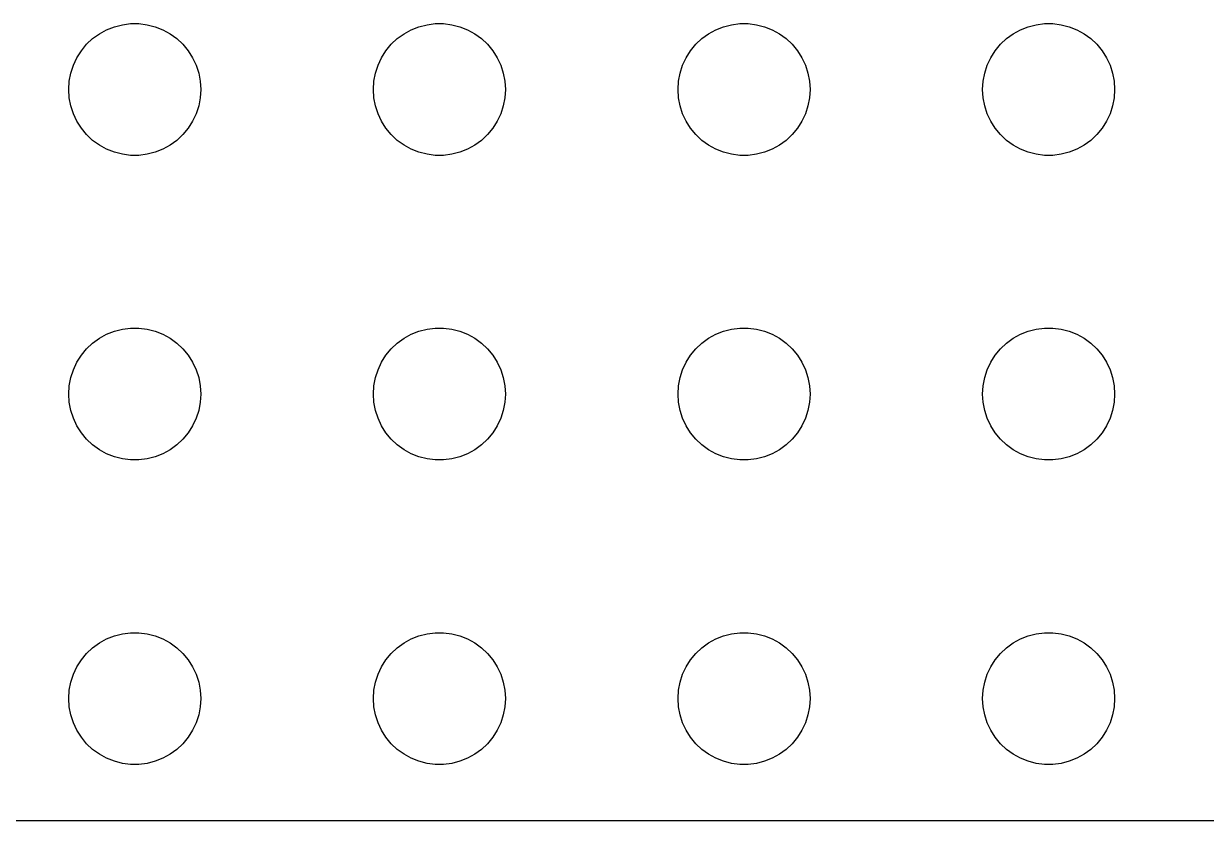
# Model space of a CAD drawing. Header units: metres. Extents: x 9 to 231, y 9 to 231.
# Drawn here: x 114.5 to 172.8, y 9 to 48.2 of the extents above; entities that cross this region are included whole.
import ezdxf

# ---------------------------------------------------------------- set-up
doc = ezdxf.new("R2010")
doc.units = ezdxf.units.M

msp = doc.modelspace()

# ---------------------------------------------------------------- linework, layer by layer
for p, q in [((118.259, 47.7441), (118.616, 47.9407)), ((118.616, 47.9407), (118.996, 48.0909)), ((118.996, 48.0909), (119.391, 48.1924)), ((119.391, 48.1924), (119.796, 48.2436)), ((119.796, 48.2436), (120.204, 48.2436)), ((120.204, 48.2436), (120.609, 48.1924)), ((120.609, 48.1924), (121.004, 48.0909)), ((121.004, 48.0909), (121.384, 47.9407)), ((121.384, 47.9407), (121.741, 47.7441)), ((133.259, 47.7441), (133.616, 47.9407)), ((133.616, 47.9407), (133.996, 48.0909)), ((133.996, 48.0909), (134.391, 48.1924)), ((134.391, 48.1924), (134.796, 48.2436)), ((134.796, 48.2436), (135.204, 48.2436)), ((135.204, 48.2436), (135.609, 48.1924)), ((135.609, 48.1924), (136.004, 48.0909)), ((136.004, 48.0909), (136.384, 47.9407)), ((136.384, 47.9407), (136.741, 47.7441)), ((148.259, 47.7441), (148.616, 47.9407)), ((148.616, 47.9407), (148.996, 48.0909)), ((148.996, 48.0909), (149.391, 48.1924)), ((149.391, 48.1924), (149.796, 48.2436)), ((149.796, 48.2436), (150.204, 48.2436)), ((150.204, 48.2436), (150.609, 48.1924)), ((150.609, 48.1924), (151.004, 48.0909)), ((151.004, 48.0909), (151.384, 47.9407)), ((151.384, 47.9407), (151.741, 47.7441)), ((163.259, 47.7441), (163.616, 47.9407)), ((163.616, 47.9407), (163.996, 48.0909)), ((163.996, 48.0909), (164.391, 48.1924)), ((164.391, 48.1924), (164.796, 48.2436)), ((164.796, 48.2436), (165.204, 48.2436)), ((165.204, 48.2436), (165.609, 48.1924)), ((165.609, 48.1924), (166.004, 48.0909)), ((166.004, 48.0909), (166.384, 47.9407)), ((166.384, 47.9407), (166.741, 47.7441)), ((117.371, 46.9103), (117.631, 47.2248)), ((117.631, 47.2248), (117.928, 47.5042)), ((117.928, 47.5042), (118.259, 47.7441)), ((121.741, 47.7441), (122.072, 47.5042)), ((122.072, 47.5042), (122.369, 47.2248)), ((122.369, 47.2248), (122.629, 46.9103)), ((132.371, 46.9103), (132.631, 47.2248)), ((132.631, 47.2248), (132.928, 47.5042)), ((132.928, 47.5042), (133.259, 47.7441)), ((136.741, 47.7441), (137.072, 47.5042)), ((137.072, 47.5042), (137.369, 47.2248)), ((137.369, 47.2248), (137.629, 46.9103)), ((147.371, 46.9103), (147.631, 47.2248)), ((147.631, 47.2248), (147.928, 47.5042)), ((147.928, 47.5042), (148.259, 47.7441)), ((151.741, 47.7441), (152.072, 47.5042)), ((152.072, 47.5042), (152.369, 47.2248)), ((152.369, 47.2248), (152.629, 46.9103)), ((162.371, 46.9103), (162.631, 47.2248)), ((162.631, 47.2248), (162.928, 47.5042)), ((162.928, 47.5042), (163.259, 47.7441)), ((166.741, 47.7441), (167.072, 47.5042)), ((167.072, 47.5042), (167.369, 47.2248)), ((167.369, 47.2248), (167.629, 46.9103)), ((117.152, 46.5657), (117.371, 46.9103)), ((122.629, 46.9103), (122.848, 46.5657)), ((132.152, 46.5657), (132.371, 46.9103)), ((137.629, 46.9103), (137.848, 46.5657)), ((147.152, 46.5657), (147.371, 46.9103)), ((152.629, 46.9103), (152.848, 46.5657)), ((162.152, 46.5657), (162.371, 46.9103)), ((167.629, 46.9103), (167.848, 46.5657)), ((116.852, 45.8082), (116.978, 46.1964)), ((116.978, 46.1964), (117.152, 46.5657)), ((122.848, 46.5657), (123.022, 46.1964)), ((123.022, 46.1964), (123.148, 45.8082)), ((131.852, 45.8082), (131.978, 46.1964)), ((131.978, 46.1964), (132.152, 46.5657)), ((137.848, 46.5657), (138.022, 46.1964)), ((138.022, 46.1964), (138.148, 45.8082)), ((146.852, 45.8082), (146.978, 46.1964)), ((146.978, 46.1964), (147.152, 46.5657)), ((152.848, 46.5657), (153.022, 46.1964)), ((153.022, 46.1964), (153.148, 45.8082)), ((161.852, 45.8082), (161.978, 46.1964)), ((161.978, 46.1964), (162.152, 46.5657)), ((167.848, 46.5657), (168.022, 46.1964)), ((168.022, 46.1964), (168.148, 45.8082)), ((116.776, 45.4073), (116.852, 45.8082)), ((123.148, 45.8082), (123.224, 45.4073)), ((131.776, 45.4073), (131.852, 45.8082)), ((138.148, 45.8082), (138.224, 45.4073)), ((146.776, 45.4073), (146.852, 45.8082)), ((153.148, 45.8082), (153.224, 45.4073)), ((161.776, 45.4073), (161.852, 45.8082)), ((168.148, 45.8082), (168.224, 45.4073)), ((116.75, 45), (116.776, 45.4073)), ((116.776, 44.5927), (116.75, 45)), ((123.224, 45.4073), (123.25, 45)), ((123.25, 45), (123.224, 44.5927)), ((131.75, 45), (131.776, 45.4073)), ((131.776, 44.5927), (131.75, 45)), ((138.224, 45.4073), (138.25, 45)), ((138.25, 45), (138.224, 44.5927)), ((146.75, 45), (146.776, 45.4073)), ((146.776, 44.5927), (146.75, 45)), ((153.224, 45.4073), (153.25, 45)), ((153.25, 45), (153.224, 44.5927)), ((161.75, 45), (161.776, 45.4073)), ((161.776, 44.5927), (161.75, 45)), ((168.224, 45.4073), (168.25, 45)), ((168.25, 45), (168.224, 44.5927)), ((116.852, 44.1918), (116.776, 44.5927)), ((123.224, 44.5927), (123.148, 44.1918)), ((131.852, 44.1918), (131.776, 44.5927)), ((138.224, 44.5927), (138.148, 44.1918)), ((146.852, 44.1918), (146.776, 44.5927)), ((153.224, 44.5927), (153.148, 44.1918)), ((161.852, 44.1918), (161.776, 44.5927)), ((168.224, 44.5927), (168.148, 44.1918)), ((116.978, 43.8036), (116.852, 44.1918)), ((117.152, 43.4343), (116.978, 43.8036)), ((123.022, 43.8036), (122.848, 43.4343)), ((123.148, 44.1918), (123.022, 43.8036)), ((131.978, 43.8036), (131.852, 44.1918)), ((132.152, 43.4343), (131.978, 43.8036)), ((138.022, 43.8036), (137.848, 43.4343)), ((138.148, 44.1918), (138.022, 43.8036)), ((146.978, 43.8036), (146.852, 44.1918)), ((147.152, 43.4343), (146.978, 43.8036)), ((153.022, 43.8036), (152.848, 43.4343)), ((153.148, 44.1918), (153.022, 43.8036)), ((161.978, 43.8036), (161.852, 44.1918)), ((162.152, 43.4343), (161.978, 43.8036)), ((168.022, 43.8036), (167.848, 43.4343)), ((168.148, 44.1918), (168.022, 43.8036)), ((117.371, 43.0897), (117.152, 43.4343)), ((122.848, 43.4343), (122.629, 43.0897)), ((132.371, 43.0897), (132.152, 43.4343)), ((137.848, 43.4343), (137.629, 43.0897)), ((147.371, 43.0897), (147.152, 43.4343)), ((152.848, 43.4343), (152.629, 43.0897)), ((162.371, 43.0897), (162.152, 43.4343)), ((167.848, 43.4343), (167.629, 43.0897)), ((117.631, 42.7752), (117.371, 43.0897)), ((117.928, 42.4958), (117.631, 42.7752)), ((122.369, 42.7752), (122.072, 42.4958)), ((122.629, 43.0897), (122.369, 42.7752)), ((132.631, 42.7752), (132.371, 43.0897)), ((132.928, 42.4958), (132.631, 42.7752)), ((137.369, 42.7752), (137.072, 42.4958)), ((137.629, 43.0897), (137.369, 42.7752)), ((147.631, 42.7752), (147.371, 43.0897)), ((147.928, 42.4958), (147.631, 42.7752)), ((152.369, 42.7752), (152.072, 42.4958)), ((152.629, 43.0897), (152.369, 42.7752)), ((162.631, 42.7752), (162.371, 43.0897)), ((162.928, 42.4958), (162.631, 42.7752)), ((167.369, 42.7752), (167.072, 42.4958)), ((167.629, 43.0897), (167.369, 42.7752)), ((118.259, 42.2559), (117.928, 42.4958)), ((118.616, 42.0593), (118.259, 42.2559)), ((118.996, 41.9091), (118.616, 42.0593)), ((121.384, 42.0593), (121.004, 41.9091)), ((121.741, 42.2559), (121.384, 42.0593)), ((122.072, 42.4958), (121.741, 42.2559)), ((133.259, 42.2559), (132.928, 42.4958)), ((133.616, 42.0593), (133.259, 42.2559)), ((133.996, 41.9091), (133.616, 42.0593)), ((136.384, 42.0593), (136.004, 41.9091)), ((136.741, 42.2559), (136.384, 42.0593)), ((137.072, 42.4958), (136.741, 42.2559)), ((148.259, 42.2559), (147.928, 42.4958)), ((148.616, 42.0593), (148.259, 42.2559)), ((148.996, 41.9091), (148.616, 42.0593)), ((151.384, 42.0593), (151.004, 41.9091)), ((151.741, 42.2559), (151.384, 42.0593)), ((152.072, 42.4958), (151.741, 42.2559)), ((163.259, 42.2559), (162.928, 42.4958)), ((163.616, 42.0593), (163.259, 42.2559)), ((163.996, 41.9091), (163.616, 42.0593)), ((166.384, 42.0593), (166.004, 41.9091)), ((166.741, 42.2559), (166.384, 42.0593)), ((167.072, 42.4958), (166.741, 42.2559)), ((119.391, 41.8076), (118.996, 41.9091)), ((119.796, 41.7564), (119.391, 41.8076)), ((120.204, 41.7564), (119.796, 41.7564)), ((120.609, 41.8076), (120.204, 41.7564)), ((121.004, 41.9091), (120.609, 41.8076)), ((134.391, 41.8076), (133.996, 41.9091)), ((134.796, 41.7564), (134.391, 41.8076)), ((135.204, 41.7564), (134.796, 41.7564)), ((135.609, 41.8076), (135.204, 41.7564)), ((136.004, 41.9091), (135.609, 41.8076)), ((149.391, 41.8076), (148.996, 41.9091)), ((149.796, 41.7564), (149.391, 41.8076)), ((150.204, 41.7564), (149.796, 41.7564)), ((150.609, 41.8076), (150.204, 41.7564)), ((151.004, 41.9091), (150.609, 41.8076)), ((164.391, 41.8076), (163.996, 41.9091)), ((164.796, 41.7564), (164.391, 41.8076)), ((165.204, 41.7564), (164.796, 41.7564)), ((165.609, 41.8076), (165.204, 41.7564)), ((166.004, 41.9091), (165.609, 41.8076)), ((119.391, 33.1924), (119.796, 33.2436)), ((119.796, 33.2436), (120.204, 33.2436)), ((120.204, 33.2436), (120.609, 33.1924)), ((134.391, 33.1924), (134.796, 33.2436)), ((134.796, 33.2436), (135.204, 33.2436)), ((135.204, 33.2436), (135.609, 33.1924)), ((149.391, 33.1924), (149.796, 33.2436)), ((149.796, 33.2436), (150.204, 33.2436)), ((150.204, 33.2436), (150.609, 33.1924)), ((164.391, 33.1924), (164.796, 33.2436)), ((164.796, 33.2436), (165.204, 33.2436)), ((165.204, 33.2436), (165.609, 33.1924)), ((117.928, 32.5042), (118.259, 32.7441)), ((118.259, 32.7441), (118.616, 32.9407)), ((118.616, 32.9407), (118.996, 33.0909)), ((118.996, 33.0909), (119.391, 33.1924)), ((120.609, 33.1924), (121.004, 33.0909)), ((121.004, 33.0909), (121.384, 32.9407)), ((121.384, 32.9407), (121.741, 32.7441)), ((121.741, 32.7441), (122.072, 32.5042)), ((132.928, 32.5042), (133.259, 32.7441)), ((133.259, 32.7441), (133.616, 32.9407)), ((133.616, 32.9407), (133.996, 33.0909)), ((133.996, 33.0909), (134.391, 33.1924)), ((135.609, 33.1924), (136.004, 33.0909)), ((136.004, 33.0909), (136.384, 32.9407)), ((136.384, 32.9407), (136.741, 32.7441)), ((136.741, 32.7441), (137.072, 32.5042)), ((147.928, 32.5042), (148.259, 32.7441)), ((148.259, 32.7441), (148.616, 32.9407)), ((148.616, 32.9407), (148.996, 33.0909)), ((148.996, 33.0909), (149.391, 33.1924)), ((150.609, 33.1924), (151.004, 33.0909)), ((151.004, 33.0909), (151.384, 32.9407)), ((151.384, 32.9407), (151.741, 32.7441)), ((151.741, 32.7441), (152.072, 32.5042)), ((162.928, 32.5042), (163.259, 32.7441)), ((163.259, 32.7441), (163.616, 32.9407)), ((163.616, 32.9407), (163.996, 33.0909)), ((163.996, 33.0909), (164.391, 33.1924)), ((165.609, 33.1924), (166.004, 33.0909)), ((166.004, 33.0909), (166.384, 32.9407)), ((166.384, 32.9407), (166.741, 32.7441)), ((166.741, 32.7441), (167.072, 32.5042)), ((117.371, 31.9103), (117.631, 32.2248)), ((117.631, 32.2248), (117.928, 32.5042)), ((122.072, 32.5042), (122.369, 32.2248)), ((122.369, 32.2248), (122.629, 31.9103)), ((132.371, 31.9103), (132.631, 32.2248)), ((132.631, 32.2248), (132.928, 32.5042)), ((137.072, 32.5042), (137.369, 32.2248)), ((137.369, 32.2248), (137.629, 31.9103)), ((147.371, 31.9103), (147.631, 32.2248)), ((147.631, 32.2248), (147.928, 32.5042)), ((152.072, 32.5042), (152.369, 32.2248)), ((152.369, 32.2248), (152.629, 31.9103)), ((162.371, 31.9103), (162.631, 32.2248)), ((162.631, 32.2248), (162.928, 32.5042)), ((167.072, 32.5042), (167.369, 32.2248)), ((167.369, 32.2248), (167.629, 31.9103)), ((116.978, 31.1964), (117.152, 31.5657)), ((117.152, 31.5657), (117.371, 31.9103)), ((122.629, 31.9103), (122.848, 31.5657)), ((122.848, 31.5657), (123.022, 31.1964)), ((131.978, 31.1964), (132.152, 31.5657)), ((132.152, 31.5657), (132.371, 31.9103)), ((137.629, 31.9103), (137.848, 31.5657)), ((137.848, 31.5657), (138.022, 31.1964)), ((146.978, 31.1964), (147.152, 31.5657)), ((147.152, 31.5657), (147.371, 31.9103)), ((152.629, 31.9103), (152.848, 31.5657)), ((152.848, 31.5657), (153.022, 31.1964)), ((161.978, 31.1964), (162.152, 31.5657)), ((162.152, 31.5657), (162.371, 31.9103)), ((167.629, 31.9103), (167.848, 31.5657)), ((167.848, 31.5657), (168.022, 31.1964)), ((116.852, 30.8082), (116.978, 31.1964)), ((123.022, 31.1964), (123.148, 30.8082)), ((131.852, 30.8082), (131.978, 31.1964)), ((138.022, 31.1964), (138.148, 30.8082)), ((146.852, 30.8082), (146.978, 31.1964)), ((153.022, 31.1964), (153.148, 30.8082)), ((161.852, 30.8082), (161.978, 31.1964)), ((168.022, 31.1964), (168.148, 30.8082)), ((116.75, 30), (116.776, 30.4073)), ((116.776, 30.4073), (116.852, 30.8082)), ((123.148, 30.8082), (123.224, 30.4073)), ((123.224, 30.4073), (123.25, 30)), ((131.75, 30), (131.776, 30.4073)), ((131.776, 30.4073), (131.852, 30.8082)), ((138.148, 30.8082), (138.224, 30.4073)), ((138.224, 30.4073), (138.25, 30)), ((146.75, 30), (146.776, 30.4073)), ((146.776, 30.4073), (146.852, 30.8082)), ((153.148, 30.8082), (153.224, 30.4073)), ((153.224, 30.4073), (153.25, 30)), ((161.75, 30), (161.776, 30.4073)), ((161.776, 30.4073), (161.852, 30.8082)), ((168.148, 30.8082), (168.224, 30.4073)), ((168.224, 30.4073), (168.25, 30)), ((116.776, 29.5927), (116.75, 30)), ((123.25, 30), (123.224, 29.5927)), ((131.776, 29.5927), (131.75, 30)), ((138.25, 30), (138.224, 29.5927)), ((146.776, 29.5927), (146.75, 30)), ((153.25, 30), (153.224, 29.5927)), ((161.776, 29.5927), (161.75, 30)), ((168.25, 30), (168.224, 29.5927)), ((116.852, 29.1918), (116.776, 29.5927)), ((116.978, 28.8036), (116.852, 29.1918)), ((123.148, 29.1918), (123.022, 28.8036)), ((123.224, 29.5927), (123.148, 29.1918)), ((131.852, 29.1918), (131.776, 29.5927)), ((131.978, 28.8036), (131.852, 29.1918)), ((138.148, 29.1918), (138.022, 28.8036)), ((138.224, 29.5927), (138.148, 29.1918)), ((146.852, 29.1918), (146.776, 29.5927)), ((146.978, 28.8036), (146.852, 29.1918)), ((153.148, 29.1918), (153.022, 28.8036)), ((153.224, 29.5927), (153.148, 29.1918)), ((161.852, 29.1918), (161.776, 29.5927)), ((161.978, 28.8036), (161.852, 29.1918)), ((168.148, 29.1918), (168.022, 28.8036)), ((168.224, 29.5927), (168.148, 29.1918)), ((117.152, 28.4343), (116.978, 28.8036)), ((123.022, 28.8036), (122.848, 28.4343)), ((132.152, 28.4343), (131.978, 28.8036)), ((138.022, 28.8036), (137.848, 28.4343)), ((147.152, 28.4343), (146.978, 28.8036)), ((153.022, 28.8036), (152.848, 28.4343)), ((162.152, 28.4343), (161.978, 28.8036)), ((168.022, 28.8036), (167.848, 28.4343)), ((117.371, 28.0897), (117.152, 28.4343)), ((117.631, 27.7752), (117.371, 28.0897)), ((122.629, 28.0897), (122.369, 27.7752)), ((122.848, 28.4343), (122.629, 28.0897)), ((132.371, 28.0897), (132.152, 28.4343)), ((132.631, 27.7752), (132.371, 28.0897)), ((137.629, 28.0897), (137.369, 27.7752)), ((137.848, 28.4343), (137.629, 28.0897)), ((147.371, 28.0897), (147.152, 28.4343)), ((147.631, 27.7752), (147.371, 28.0897)), ((152.629, 28.0897), (152.369, 27.7752)), ((152.848, 28.4343), (152.629, 28.0897)), ((162.371, 28.0897), (162.152, 28.4343)), ((162.631, 27.7752), (162.371, 28.0897)), ((167.629, 28.0897), (167.369, 27.7752)), ((167.848, 28.4343), (167.629, 28.0897)), ((117.928, 27.4958), (117.631, 27.7752)), ((118.259, 27.2559), (117.928, 27.4958)), ((122.072, 27.4958), (121.741, 27.2559)), ((122.369, 27.7752), (122.072, 27.4958)), ((132.928, 27.4958), (132.631, 27.7752)), ((133.259, 27.2559), (132.928, 27.4958)), ((137.072, 27.4958), (136.741, 27.2559)), ((137.369, 27.7752), (137.072, 27.4958)), ((147.928, 27.4958), (147.631, 27.7752)), ((148.259, 27.2559), (147.928, 27.4958)), ((152.072, 27.4958), (151.741, 27.2559)), ((152.369, 27.7752), (152.072, 27.4958)), ((162.928, 27.4958), (162.631, 27.7752)), ((163.259, 27.2559), (162.928, 27.4958)), ((167.072, 27.4958), (166.741, 27.2559)), ((167.369, 27.7752), (167.072, 27.4958)), ((118.616, 27.0593), (118.259, 27.2559)), ((118.996, 26.9091), (118.616, 27.0593)), ((119.391, 26.8076), (118.996, 26.9091)), ((119.796, 26.7564), (119.391, 26.8076)), ((120.609, 26.8076), (120.204, 26.7564)), ((121.004, 26.9091), (120.609, 26.8076)), ((121.384, 27.0593), (121.004, 26.9091)), ((121.741, 27.2559), (121.384, 27.0593)), ((133.616, 27.0593), (133.259, 27.2559)), ((133.996, 26.9091), (133.616, 27.0593)), ((134.391, 26.8076), (133.996, 26.9091)), ((134.796, 26.7564), (134.391, 26.8076)), ((135.609, 26.8076), (135.204, 26.7564)), ((136.004, 26.9091), (135.609, 26.8076)), ((136.384, 27.0593), (136.004, 26.9091)), ((136.741, 27.2559), (136.384, 27.0593)), ((148.616, 27.0593), (148.259, 27.2559)), ((148.996, 26.9091), (148.616, 27.0593)), ((149.391, 26.8076), (148.996, 26.9091)), ((149.796, 26.7564), (149.391, 26.8076)), ((150.609, 26.8076), (150.204, 26.7564)), ((151.004, 26.9091), (150.609, 26.8076)), ((151.384, 27.0593), (151.004, 26.9091)), ((151.741, 27.2559), (151.384, 27.0593)), ((163.616, 27.0593), (163.259, 27.2559)), ((163.996, 26.9091), (163.616, 27.0593)), ((164.391, 26.8076), (163.996, 26.9091)), ((164.796, 26.7564), (164.391, 26.8076)), ((165.609, 26.8076), (165.204, 26.7564)), ((166.004, 26.9091), (165.609, 26.8076)), ((166.384, 27.0593), (166.004, 26.9091)), ((166.741, 27.2559), (166.384, 27.0593)), ((120.204, 26.7564), (119.796, 26.7564)), ((135.204, 26.7564), (134.796, 26.7564)), ((150.204, 26.7564), (149.796, 26.7564)), ((165.204, 26.7564), (164.796, 26.7564)), ((118.616, 17.9407), (118.996, 18.0909)), ((118.996, 18.0909), (119.391, 18.1924)), ((119.391, 18.1924), (119.796, 18.2436)), ((119.796, 18.2436), (120.204, 18.2436)), ((120.204, 18.2436), (120.609, 18.1924)), ((120.609, 18.1924), (121.004, 18.0909)), ((121.004, 18.0909), (121.384, 17.9407)), ((133.616, 17.9407), (133.996, 18.0909)), ((133.996, 18.0909), (134.391, 18.1924)), ((134.391, 18.1924), (134.796, 18.2436)), ((134.796, 18.2436), (135.204, 18.2436)), ((135.204, 18.2436), (135.609, 18.1924)), ((135.609, 18.1924), (136.004, 18.0909)), ((136.004, 18.0909), (136.384, 17.9407)), ((148.616, 17.9407), (148.996, 18.0909)), ((148.996, 18.0909), (149.391, 18.1924)), ((149.391, 18.1924), (149.796, 18.2436)), ((149.796, 18.2436), (150.204, 18.2436)), ((150.204, 18.2436), (150.609, 18.1924)), ((150.609, 18.1924), (151.004, 18.0909)), ((151.004, 18.0909), (151.384, 17.9407)), ((163.616, 17.9407), (163.996, 18.0909)), ((163.996, 18.0909), (164.391, 18.1924)), ((164.391, 18.1924), (164.796, 18.2436)), ((164.796, 18.2436), (165.204, 18.2436)), ((165.204, 18.2436), (165.609, 18.1924)), ((165.609, 18.1924), (166.004, 18.0909)), ((166.004, 18.0909), (166.384, 17.9407)), ((117.631, 17.2248), (117.928, 17.5042)), ((117.928, 17.5042), (118.259, 17.7441)), ((118.259, 17.7441), (118.616, 17.9407)), ((121.384, 17.9407), (121.741, 17.7441)), ((121.741, 17.7441), (122.072, 17.5042)), ((122.072, 17.5042), (122.369, 17.2248)), ((132.631, 17.2248), (132.928, 17.5042)), ((132.928, 17.5042), (133.259, 17.7441)), ((133.259, 17.7441), (133.616, 17.9407)), ((136.384, 17.9407), (136.741, 17.7441)), ((136.741, 17.7441), (137.072, 17.5042)), ((137.072, 17.5042), (137.369, 17.2248)), ((147.631, 17.2248), (147.928, 17.5042)), ((147.928, 17.5042), (148.259, 17.7441)), ((148.259, 17.7441), (148.616, 17.9407)), ((151.384, 17.9407), (151.741, 17.7441)), ((151.741, 17.7441), (152.072, 17.5042)), ((152.072, 17.5042), (152.369, 17.2248)), ((162.631, 17.2248), (162.928, 17.5042)), ((162.928, 17.5042), (163.259, 17.7441)), ((163.259, 17.7441), (163.616, 17.9407)), ((166.384, 17.9407), (166.741, 17.7441)), ((166.741, 17.7441), (167.072, 17.5042)), ((167.072, 17.5042), (167.369, 17.2248)), ((117.152, 16.5657), (117.371, 16.9103)), ((117.371, 16.9103), (117.631, 17.2248)), ((122.369, 17.2248), (122.629, 16.9103)), ((122.629, 16.9103), (122.848, 16.5657)), ((132.152, 16.5657), (132.371, 16.9103)), ((132.371, 16.9103), (132.631, 17.2248)), ((137.369, 17.2248), (137.629, 16.9103)), ((137.629, 16.9103), (137.848, 16.5657)), ((147.152, 16.5657), (147.371, 16.9103)), ((147.371, 16.9103), (147.631, 17.2248)), ((152.369, 17.2248), (152.629, 16.9103)), ((152.629, 16.9103), (152.848, 16.5657)), ((162.152, 16.5657), (162.371, 16.9103)), ((162.371, 16.9103), (162.631, 17.2248)), ((167.369, 17.2248), (167.629, 16.9103)), ((167.629, 16.9103), (167.848, 16.5657)), ((116.978, 16.1964), (117.152, 16.5657)), ((122.848, 16.5657), (123.022, 16.1964)), ((131.978, 16.1964), (132.152, 16.5657)), ((137.848, 16.5657), (138.022, 16.1964)), ((146.978, 16.1964), (147.152, 16.5657)), ((152.848, 16.5657), (153.022, 16.1964)), ((161.978, 16.1964), (162.152, 16.5657)), ((167.848, 16.5657), (168.022, 16.1964)), ((116.776, 15.4073), (116.852, 15.8082)), ((116.852, 15.8082), (116.978, 16.1964)), ((123.022, 16.1964), (123.148, 15.8082)), ((123.148, 15.8082), (123.224, 15.4073)), ((131.776, 15.4073), (131.852, 15.8082)), ((131.852, 15.8082), (131.978, 16.1964)), ((138.022, 16.1964), (138.148, 15.8082)), ((138.148, 15.8082), (138.224, 15.4073)), ((146.776, 15.4073), (146.852, 15.8082)), ((146.852, 15.8082), (146.978, 16.1964)), ((153.022, 16.1964), (153.148, 15.8082)), ((153.148, 15.8082), (153.224, 15.4073)), ((161.776, 15.4073), (161.852, 15.8082)), ((161.852, 15.8082), (161.978, 16.1964)), ((168.022, 16.1964), (168.148, 15.8082)), ((168.148, 15.8082), (168.224, 15.4073)), ((116.75, 15), (116.776, 15.4073)), ((123.224, 15.4073), (123.25, 15)), ((131.75, 15), (131.776, 15.4073)), ((138.224, 15.4073), (138.25, 15)), ((146.75, 15), (146.776, 15.4073)), ((153.224, 15.4073), (153.25, 15)), ((161.75, 15), (161.776, 15.4073)), ((168.224, 15.4073), (168.25, 15)), ((116.776, 14.5927), (116.75, 15)), ((116.852, 14.1918), (116.776, 14.5927)), ((123.224, 14.5927), (123.148, 14.1918)), ((123.25, 15), (123.224, 14.5927)), ((131.776, 14.5927), (131.75, 15)), ((131.852, 14.1918), (131.776, 14.5927)), ((138.224, 14.5927), (138.148, 14.1918)), ((138.25, 15), (138.224, 14.5927)), ((146.776, 14.5927), (146.75, 15)), ((146.852, 14.1918), (146.776, 14.5927)), ((153.224, 14.5927), (153.148, 14.1918)), ((153.25, 15), (153.224, 14.5927)), ((161.776, 14.5927), (161.75, 15)), ((161.852, 14.1918), (161.776, 14.5927)), ((168.224, 14.5927), (168.148, 14.1918)), ((168.25, 15), (168.224, 14.5927)), ((116.978, 13.8036), (116.852, 14.1918)), ((123.148, 14.1918), (123.022, 13.8036)), ((131.978, 13.8036), (131.852, 14.1918)), ((138.148, 14.1918), (138.022, 13.8036)), ((146.978, 13.8036), (146.852, 14.1918)), ((153.148, 14.1918), (153.022, 13.8036)), ((161.978, 13.8036), (161.852, 14.1918)), ((168.148, 14.1918), (168.022, 13.8036)), ((117.152, 13.4343), (116.978, 13.8036)), ((117.371, 13.0897), (117.152, 13.4343)), ((122.848, 13.4343), (122.629, 13.0897)), ((123.022, 13.8036), (122.848, 13.4343)), ((132.152, 13.4343), (131.978, 13.8036)), ((132.371, 13.0897), (132.152, 13.4343)), ((137.848, 13.4343), (137.629, 13.0897)), ((138.022, 13.8036), (137.848, 13.4343)), ((147.152, 13.4343), (146.978, 13.8036)), ((147.371, 13.0897), (147.152, 13.4343)), ((152.848, 13.4343), (152.629, 13.0897)), ((153.022, 13.8036), (152.848, 13.4343)), ((162.152, 13.4343), (161.978, 13.8036)), ((162.371, 13.0897), (162.152, 13.4343)), ((167.848, 13.4343), (167.629, 13.0897)), ((168.022, 13.8036), (167.848, 13.4343)), ((117.631, 12.7752), (117.371, 13.0897)), ((122.629, 13.0897), (122.369, 12.7752)), ((132.631, 12.7752), (132.371, 13.0897)), ((137.629, 13.0897), (137.369, 12.7752)), ((147.631, 12.7752), (147.371, 13.0897)), ((152.629, 13.0897), (152.369, 12.7752)), ((162.631, 12.7752), (162.371, 13.0897)), ((167.629, 13.0897), (167.369, 12.7752)), ((117.928, 12.4958), (117.631, 12.7752)), ((118.259, 12.2559), (117.928, 12.4958)), ((118.616, 12.0593), (118.259, 12.2559)), ((121.741, 12.2559), (121.384, 12.0593)), ((122.072, 12.4958), (121.741, 12.2559)), ((122.369, 12.7752), (122.072, 12.4958)), ((132.928, 12.4958), (132.631, 12.7752)), ((133.259, 12.2559), (132.928, 12.4958)), ((133.616, 12.0593), (133.259, 12.2559)), ((136.741, 12.2559), (136.384, 12.0593)), ((137.072, 12.4958), (136.741, 12.2559)), ((137.369, 12.7752), (137.072, 12.4958)), ((147.928, 12.4958), (147.631, 12.7752)), ((148.259, 12.2559), (147.928, 12.4958)), ((148.616, 12.0593), (148.259, 12.2559)), ((151.741, 12.2559), (151.384, 12.0593)), ((152.072, 12.4958), (151.741, 12.2559)), ((152.369, 12.7752), (152.072, 12.4958)), ((162.928, 12.4958), (162.631, 12.7752)), ((163.259, 12.2559), (162.928, 12.4958)), ((163.616, 12.0593), (163.259, 12.2559)), ((166.741, 12.2559), (166.384, 12.0593)), ((167.072, 12.4958), (166.741, 12.2559)), ((167.369, 12.7752), (167.072, 12.4958)), ((118.996, 11.9091), (118.616, 12.0593)), ((119.391, 11.8076), (118.996, 11.9091)), ((119.796, 11.7564), (119.391, 11.8076)), ((120.204, 11.7564), (119.796, 11.7564)), ((120.609, 11.8076), (120.204, 11.7564)), ((121.004, 11.9091), (120.609, 11.8076)), ((121.384, 12.0593), (121.004, 11.9091)), ((133.996, 11.9091), (133.616, 12.0593)), ((134.391, 11.8076), (133.996, 11.9091)), ((134.796, 11.7564), (134.391, 11.8076)), ((135.204, 11.7564), (134.796, 11.7564)), ((135.609, 11.8076), (135.204, 11.7564)), ((136.004, 11.9091), (135.609, 11.8076)), ((136.384, 12.0593), (136.004, 11.9091)), ((148.996, 11.9091), (148.616, 12.0593)), ((149.391, 11.8076), (148.996, 11.9091)), ((149.796, 11.7564), (149.391, 11.8076)), ((150.204, 11.7564), (149.796, 11.7564)), ((150.609, 11.8076), (150.204, 11.7564)), ((151.004, 11.9091), (150.609, 11.8076)), ((151.384, 12.0593), (151.004, 11.9091)), ((163.996, 11.9091), (163.616, 12.0593)), ((164.391, 11.8076), (163.996, 11.9091)), ((164.796, 11.7564), (164.391, 11.8076)), ((165.204, 11.7564), (164.796, 11.7564)), ((165.609, 11.8076), (165.204, 11.7564)), ((166.004, 11.9091), (165.609, 11.8076)), ((166.384, 12.0593), (166.004, 11.9091)), ((14, 9), (226, 9))]:
    msp.add_line(p, q)

doc.saveas('drawing.dxf')
